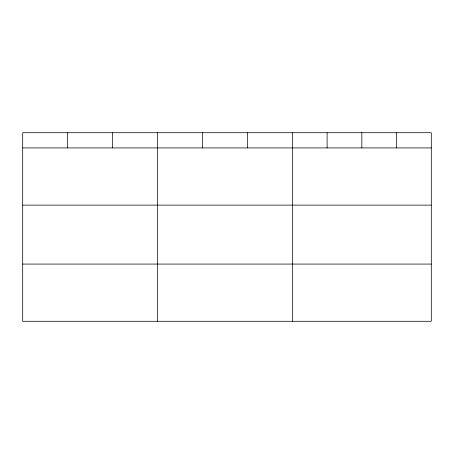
<?xml version="1.0" encoding="UTF-8"?>
<svg xmlns="http://www.w3.org/2000/svg" width="454" height="454" viewBox="0 0 454 454"><rect width="100%" height="100%" fill="white"/><g stroke="black" fill="none" stroke-linecap="round" stroke-linejoin="round"><path stroke-width="0.68" d="M431.3 205.129L431.3 132.716L22.7 132.716L22.7 321.284L431.3 321.284L431.3 205.129L22.7 205.129M22.7 147.919L431.3 147.919M22.7 264.075L431.3 264.075M396.569 132.716L396.569 147.919M361.838 132.716L361.838 147.919M327.107 132.716L327.107 147.919M292.376 132.716L292.376 321.284M247.43 132.716L247.43 147.919M202.484 132.716L202.484 147.919M157.538 132.716L157.538 321.284M112.592 132.716L112.592 147.919M67.646 132.716L67.646 147.919"/></g></svg>
